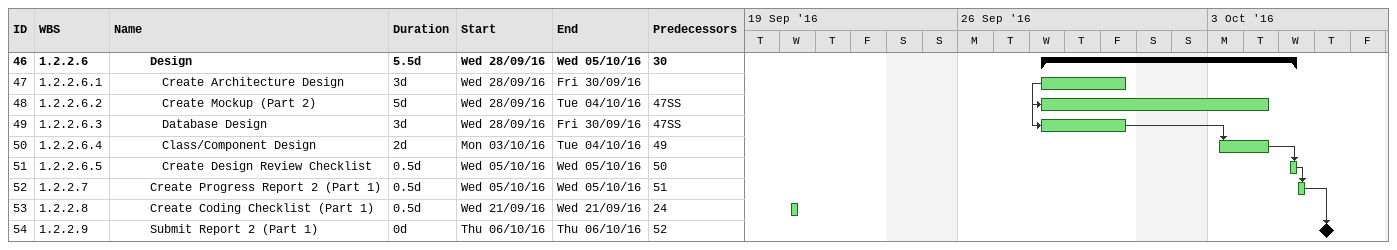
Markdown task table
| ID | WBS | Task | Duration | Start | Finish | Predecessors |
|---|---|---|---|---|---|---|
| 46 | 1.2.2.6 | **Design** | 5.5d | 2016-09-28 | 2016-10-05 | 30 |
| 47 | 1.2.2.6.1 | Create Architecture Design | 3d | 2016-09-28 | 2016-09-30 |  |
| 48 | 1.2.2.6.2 | Create Mockup (Part 2) | 5d | 2016-09-28 | 2016-10-04 | 47SS |
| 49 | 1.2.2.6.3 | Database Design | 3d | 2016-09-28 | 2016-09-30 | 47SS |
| 50 | 1.2.2.6.4 | Class/Component Design | 2d | 2016-10-03 | 2016-10-04 | 49 |
| 51 | 1.2.2.6.5 | Create Design Review Checklist | 0.5d | 2016-10-05 | 2016-10-05 | 50 |
| 52 | 1.2.2.7 | Create Progress Report 2 (Part 1) | 0.5d | 2016-10-05 | 2016-10-05 | 51 |
| 53 | 1.2.2.8 | Create Coding Checklist (Part 1) | 0.5d | 2016-09-21 | 2016-09-21 | 24 |
| 54 | 1.2.2.9 | Submit Report 2 (Part 1) | 0d | 2016-10-06 | 2016-10-06 | 52 |
